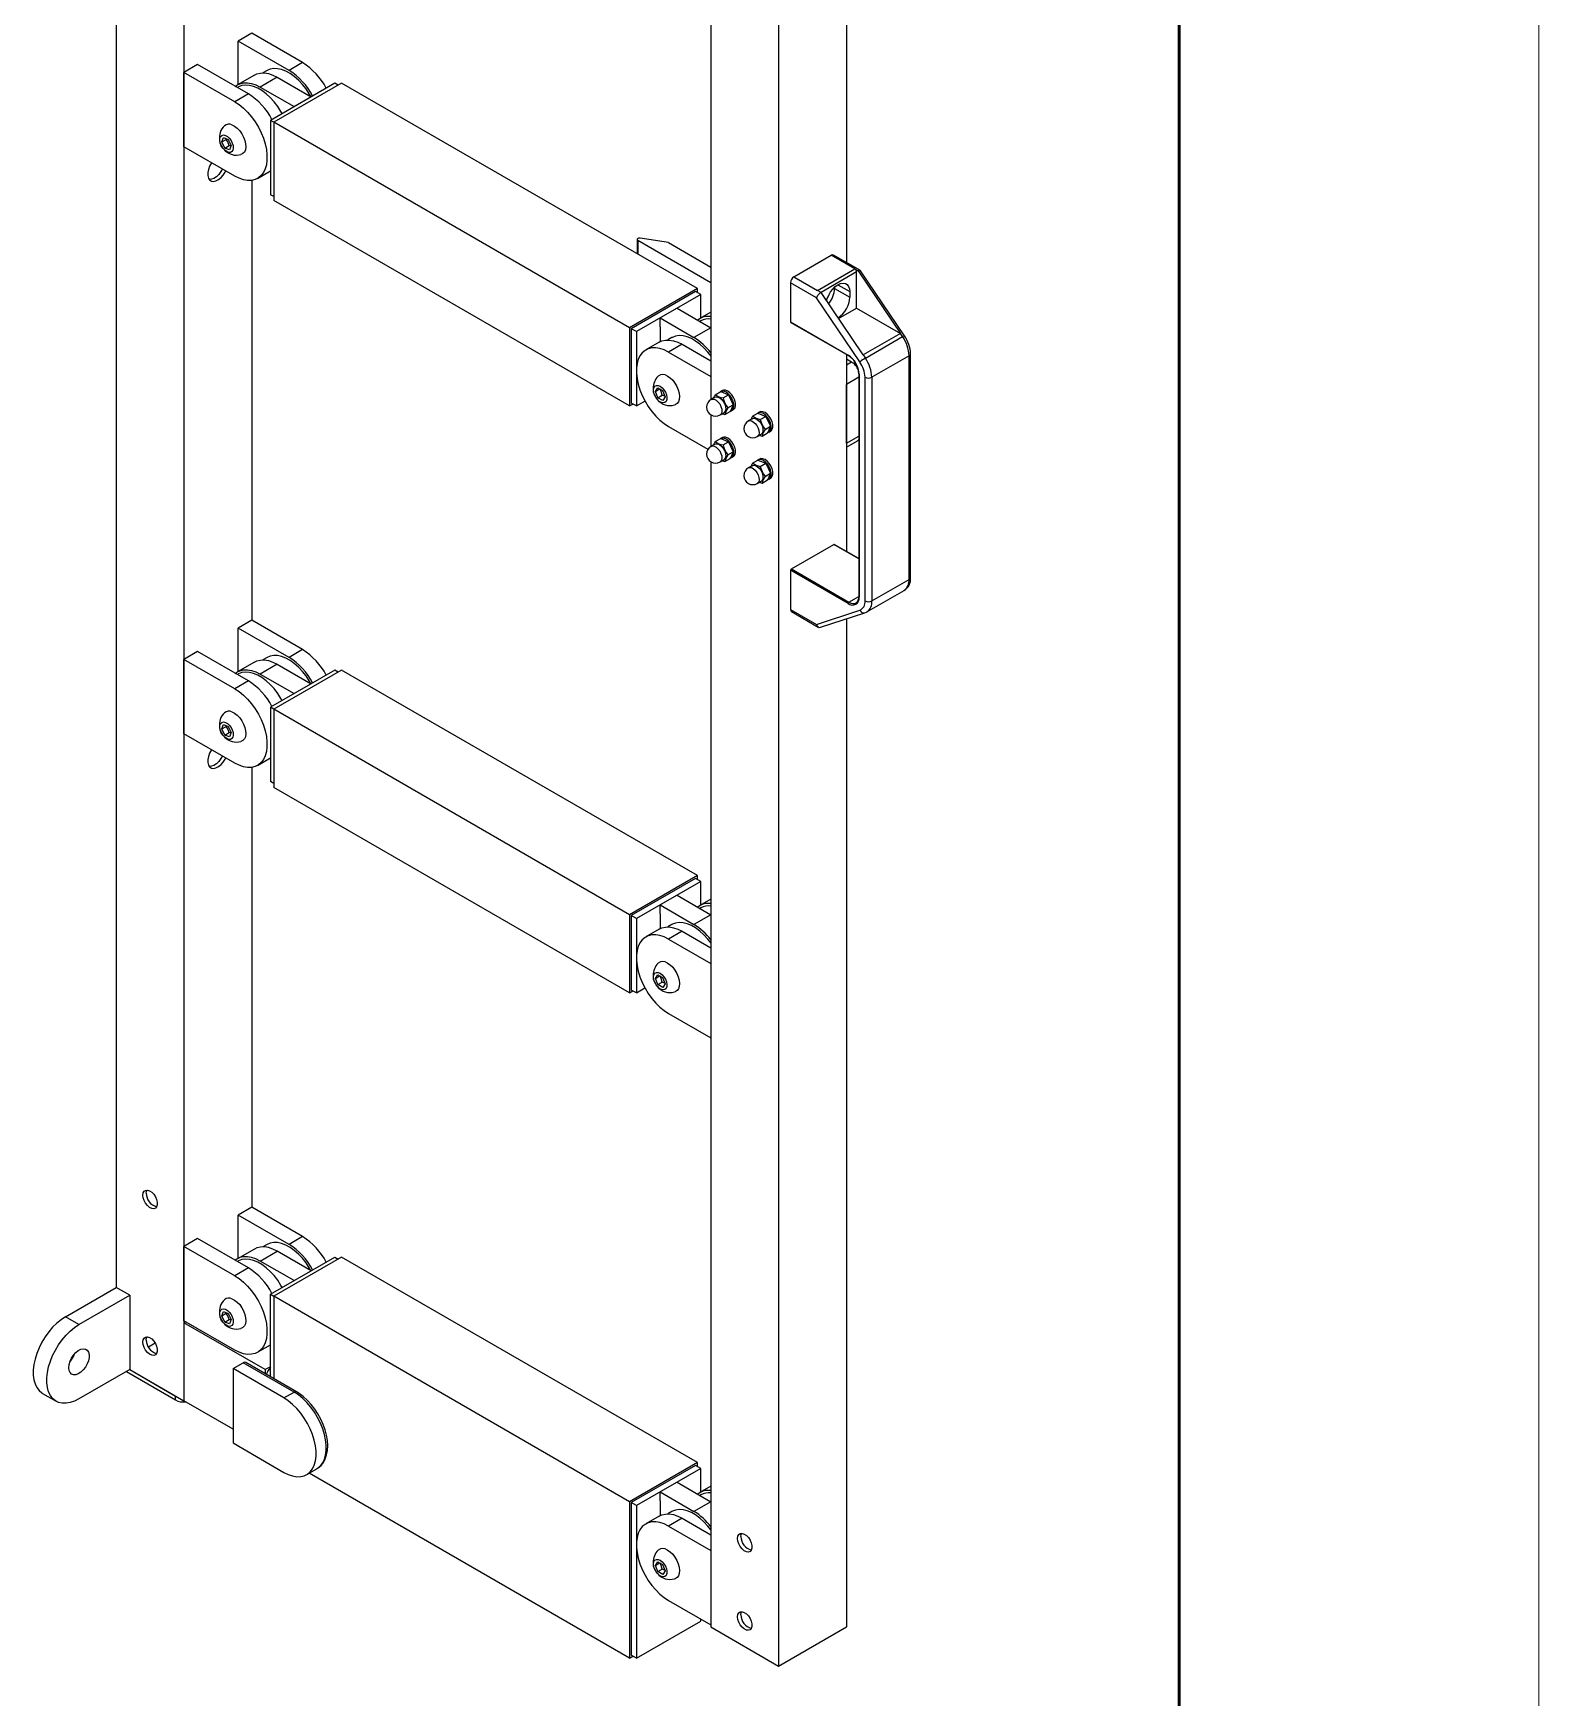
# Model space of a CAD drawing. Header units: millimetres. Extents: x -7982 to 6300, y -38 to 5016.
# Drawn here: x 5672 to 6300, y 2232 to 2927 of the extents above; entities that cross this region are included whole.
import ezdxf

# ---------------------------------------------------------------- set-up
doc = ezdxf.new("R2010")
doc.units = ezdxf.units.MM
doc.header["$LTSCALE"] = 15

msp = doc.modelspace()

# ---------------------------------------------------------------- linework, layer by layer
at = {"color": 7, "linetype": 'Continuous', "lineweight": 18}
msp.add_line((6300, 4455), (6300, 0), dxfattribs=at)
at = {"color": 7, "linetype": 'Continuous', "lineweight": 50}
msp.add_line((6150, 150), (6150, 4305), dxfattribs=at)
at = {"color": 7, "linetype": 'Continuous', "lineweight": 25}
for p, q in [((6011.06, 3411.26), (6011.06, 2830.96)), ((5982.78, 3394.93), (5982.78, 2245.23)), ((5954.49, 3378.6), (5954.49, 2773.78)), ((5734.58, 3307.16), (5734.58, 2355.85)), ((5706.3, 3075.08), (5706.3, 2403.2)), ((5762.87, 2926.61), (5757.21, 2923.34)), ((5784.08, 2914.36), (5762.87, 2926.61)), ((5757.21, 2905.27), (5757.21, 2923.34)), ((5778.42, 2911.1), (5757.21, 2923.34)), ((5740.24, 2913.54), (5734.58, 2910.28)), ((5761.45, 2901.3), (5740.24, 2913.54)), ((5769.25, 2911.07), (5767.52, 2910.07)), ((5784.08, 2914.36), (5778.42, 2911.1)), ((5734.58, 2879.25), (5734.58, 2910.28)), ((5755.8, 2898.03), (5734.58, 2910.28)), ((5757.23, 2904.13), (5756.89, 2903.93)), ((5763.98, 2909.18), (5756.9, 2905.1)), ((5773.48, 2908.24), (5766.4, 2904.16)), ((5766.4, 2904.16), (5780.55, 2895.99)), ((5797.52, 2905.79), (5770.65, 2890.28)), ((5800.35, 2905.79), (5772.06, 2889.46)), ((5773.48, 2908.24), (5787.62, 2900.07)), ((5798.93, 2904.97), (5797.52, 2905.79)), ((5948.84, 2820.07), (5800.35, 2905.79)), ((5761.45, 2901.3), (5755.8, 2898.03)), ((5787.62, 2900.07), (5780.55, 2895.99)), ((5772.06, 2889.46), (5770.65, 2890.28)), ((5770.65, 2890.28), (5770.65, 2859.25)), ((5750.32, 2881.28), (5751.02, 2883.08)), ((5751.02, 2883.08), (5753.04, 2882.32)), ((5920.55, 2803.74), (5772.06, 2889.46)), ((5772.06, 2889.46), (5772.06, 2856.8)), ((5755.8, 2867), (5734.58, 2879.25)), ((5750.32, 2881.28), (5752.16, 2882.34)), ((5751.63, 2878.71), (5750.32, 2881.28)), ((5750.56, 2879.05), (5750.76, 2878.76)), ((5751.63, 2878.71), (5753.47, 2879.77)), ((5753.64, 2877.95), (5751.63, 2878.71)), ((5752.16, 2882.34), (5752.29, 2882.6)), ((5753.04, 2882.32), (5754.34, 2879.76)), ((5754.27, 2879.58), (5753.47, 2879.77)), ((5754.34, 2879.76), (5753.64, 2877.95)), ((5765.3, 2866.06), (5770.65, 2869.15)), ((5762.87, 2865.24), (5762.87, 2681.64)), ((5772.06, 2858.43), (5770.65, 2859.25)), ((5920.55, 2771.08), (5772.06, 2856.8)), ((5936.82, 2839.25), (5924.97, 2841.08)), ((5923.71, 2840.53), (5923.71, 2834.57)), ((5954.49, 2822.52), (5924, 2840.12)), ((5936.82, 2839.25), (5954.49, 2829.05)), ((6016.87, 2827.6), (6005.7, 2834.05)), ((5989.14, 2824.97), (6004.7, 2833.95)), ((5999.04, 2819.26), (6014.6, 2828.24)), ((6014.6, 2828.24), (6004.7, 2833.95)), ((6014.6, 2828.24), (6016.01, 2827.42)), ((6016.01, 2827.42), (6033.61, 2801.34)), ((6035.3, 2800.34), (6016.96, 2827.52)), ((5998.55, 2816.27), (5987.73, 2822.52)), ((5987.73, 2822.52), (5987.73, 2806.19)), ((5989.14, 2824.97), (5999.04, 2819.26)), ((6006.11, 2820.61), (6006.11, 2820.11)), ((6006.11, 2820.11), (6012.48, 2816.44)), ((6015.31, 2811.91), (6015.31, 2827.01)), ((5948.84, 2820.07), (5920.55, 2803.74)), ((5948.13, 2818.84), (5921.26, 2803.33)), ((5950.25, 2817.62), (5923.38, 2802.1)), ((5950.25, 2817.62), (5948.13, 2818.84)), ((5948.84, 2818.43), (5948.84, 2820.07)), ((5950.25, 2807.71), (5950.25, 2817.62)), ((6016.67, 2789.43), (5998.55, 2816.27)), ((6000.46, 2818.44), (5999.04, 2819.26)), ((6018.06, 2792.36), (6000.46, 2818.44)), ((6012.48, 2818.81), (6012.48, 2816.44)), ((5940.35, 2811.9), (5933.28, 2807.82)), ((5933.28, 2807.82), (5947.42, 2799.66)), ((5933.28, 2804.15), (5933.28, 2807.82)), ((5940.35, 2811.9), (5954.49, 2803.74)), ((5950.27, 2806.57), (5949.93, 2806.37)), ((5954.49, 2810.16), (5949.94, 2807.54)), ((6007.79, 2807.57), (6015.31, 2811.91)), ((6015.31, 2811.91), (6033.61, 2801.34)), ((5920.55, 2803.74), (5920.55, 2771.08)), ((5923.38, 2802.1), (5921.26, 2803.33)), ((5921.26, 2803.33), (5921.26, 2772.3)), ((5923.38, 2802.1), (5923.38, 2771.08)), ((5933.28, 2804.15), (5933.28, 2797.9)), ((5938.25, 2799.63), (5936.52, 2798.63)), ((5954.49, 2803.74), (5947.42, 2799.66)), ((5987.73, 2806.19), (6011.77, 2792.31)), ((5987.83, 2805.96), (6011.87, 2792.08)), ((6033.61, 2801.34), (6018.06, 2792.36)), ((6018.96, 2791.02), (6034.52, 2800)), ((6034.52, 2800), (6033.61, 2801.34)), ((5932.97, 2797.74), (5927.32, 2794.47)), ((5942.47, 2796.8), (5936.82, 2793.53)), ((5936.82, 2793.53), (5954.49, 2783.33)), ((5942.47, 2796.8), (5954.49, 2789.86)), ((6011.06, 2792.55), (6011.06, 2710.42)), ((6018.06, 2792.36), (6018.96, 2791.02)), ((6037.81, 2699.53), (6037.81, 2792.83)), ((6011.06, 2790.68), (6013.18, 2789.45)), ((6037.23, 2792.01), (6021.67, 2783.03)), ((6037.23, 2698.71), (6037.23, 2792.01)), ((5931.31, 2777.17), (5932.31, 2778.65)), ((5932.31, 2778.65), (5934.35, 2777.5)), ((5954.49, 2783.33), (5954.49, 2773.78)), ((6011.06, 2755.57), (6011.06, 2780.06)), ((6016.22, 2784.56), (6016.22, 2691.47)), ((6016.37, 2784.35), (6016.37, 2691.27)), ((6018.84, 2689.73), (6018.84, 2783.03)), ((6021.67, 2783.03), (6021.67, 2689.73)), ((5920.55, 2771.08), (5921.97, 2771.89)), ((5923.38, 2771.08), (5921.26, 2772.3)), ((5923.38, 2771.08), (5926.97, 2773.15)), ((5931.24, 2775.12), (5931.37, 2774.88)), ((5931.31, 2777.17), (5933.1, 2778.2)), ((5932.35, 2774.54), (5931.31, 2777.17)), ((5932.35, 2774.54), (5934.19, 2775.6)), ((5934.39, 2773.39), (5932.35, 2774.54)), ((5934.35, 2777.5), (5935.39, 2774.87)), ((5935.39, 2774.87), (5934.39, 2773.39)), ((5956.16, 2774.74), (5954.56, 2773.82)), ((5956.33, 2775.79), (5958.59, 2777.1)), ((5959.27, 2777.51), (5958.56, 2777.11)), ((5958.59, 2777.1), (5961.83, 2775.72)), ((5959.56, 2774.41), (5961.83, 2775.72)), ((5961.55, 2770.27), (5963.81, 2771.58)), ((5961.83, 2775.72), (5963.81, 2771.58)), ((5954.49, 2767.36), (5954.49, 2754.18)), ((5958.31, 2767.32), (5959.9, 2768.24)), ((5960.3, 2767.51), (5962.56, 2768.82)), ((5963.16, 2769.14), (5963.87, 2769.55)), ((5971.71, 2765.76), (5970.12, 2764.84)), ((5971.88, 2766.81), (5974.14, 2768.12)), ((5974.82, 2768.53), (5974.11, 2768.12)), ((5974.14, 2768.12), (5977.38, 2766.74)), ((5975.12, 2765.43), (5977.38, 2766.74)), ((5977.38, 2766.74), (5979.37, 2762.6)), ((5936.82, 2762.5), (5953.28, 2753)), ((5959.27, 2757.92), (5958.56, 2757.51)), ((5973.87, 2758.34), (5975.46, 2759.26)), ((5975.86, 2758.53), (5978.12, 2759.84)), ((5977.11, 2761.29), (5979.37, 2762.6)), ((5978.71, 2760.16), (5979.42, 2760.57)), ((5956.16, 2755.14), (5954.56, 2754.22)), ((5956.33, 2756.2), (5958.59, 2757.5)), ((5958.59, 2757.5), (5961.83, 2756.12)), ((5959.56, 2754.82), (5961.83, 2756.12)), ((5961.55, 2750.68), (5963.81, 2751.98)), ((5961.83, 2756.12), (5963.81, 2751.98)), ((6011.06, 2753.87), (6015.68, 2756.54)), ((5954.49, 2747.77), (5954.49, 2261.56)), ((5958.31, 2747.73), (5959.9, 2748.64)), ((5960.3, 2747.91), (5962.56, 2749.22)), ((5963.16, 2749.54), (5963.87, 2749.95)), ((5971.71, 2746.16), (5970.12, 2745.24)), ((5971.88, 2747.21), (5974.14, 2748.52)), ((5974.82, 2748.94), (5974.11, 2748.53)), ((5974.14, 2748.52), (5977.38, 2747.14)), ((5975.12, 2745.84), (5977.38, 2747.14)), ((5977.38, 2747.14), (5979.37, 2743)), ((5973.87, 2738.74), (5975.46, 2739.66)), ((5975.86, 2738.93), (5978.12, 2740.24)), ((5977.11, 2741.7), (5979.37, 2743)), ((5978.71, 2740.56), (5979.42, 2740.97)), ((5988.08, 2703.1), (6005.76, 2713.31)), ((6016.22, 2707.44), (6006.01, 2713.33)), ((5987.73, 2702.49), (5987.73, 2686.16)), ((6011.77, 2688.61), (5987.73, 2702.49)), ((5988.08, 2703.1), (6012.12, 2689.23)), ((6021.67, 2689.73), (6037.23, 2698.71)), ((6019.6, 2685.15), (6035.15, 2694.13)), ((5762.87, 2681.64), (5757.21, 2678.38)), ((5784.08, 2669.4), (5762.87, 2681.64)), ((5987.73, 2686.16), (5998.55, 2679.91)), ((5988.14, 2685.25), (5999.31, 2678.8)), ((5998.55, 2679.91), (6016.67, 2685.84)), ((6000.21, 2678.7), (6018.71, 2684.76)), ((6011.06, 2682.25), (6011.06, 2261.56)), ((5757.21, 2660.31), (5757.21, 2678.38)), ((5778.42, 2666.13), (5757.21, 2678.38)), ((5740.24, 2668.58), (5734.58, 2665.32)), ((5761.45, 2656.34), (5740.24, 2668.58)), ((5784.08, 2669.4), (5778.42, 2666.13)), ((5734.58, 2634.29), (5734.58, 2665.32)), ((5755.8, 2653.07), (5734.58, 2665.32)), ((5763.98, 2664.22), (5756.9, 2660.13)), ((5773.48, 2663.28), (5766.4, 2659.19)), ((5769.25, 2666.11), (5767.52, 2665.11)), ((5797.52, 2660.83), (5770.65, 2645.31)), ((5800.35, 2660.83), (5772.06, 2644.5)), ((5773.48, 2663.28), (5787.62, 2655.11)), ((5798.93, 2660.01), (5797.52, 2660.83)), ((5948.84, 2575.1), (5800.35, 2660.83)), ((5761.45, 2656.34), (5755.8, 2653.07)), ((5757.23, 2659.17), (5756.89, 2658.97)), ((5766.4, 2659.19), (5780.55, 2651.03)), ((5787.62, 2655.11), (5780.55, 2651.03)), ((5772.06, 2644.5), (5770.65, 2645.31)), ((5770.65, 2645.31), (5770.65, 2614.29)), ((5920.55, 2558.78), (5772.06, 2644.5)), ((5772.06, 2644.5), (5772.06, 2611.84)), ((5755.8, 2622.04), (5734.58, 2634.29)), ((5750.32, 2636.31), (5751.02, 2638.12)), ((5750.32, 2636.31), (5752.16, 2637.38)), ((5751.63, 2633.75), (5750.32, 2636.31)), ((5750.56, 2634.09), (5750.76, 2633.8)), ((5751.02, 2638.12), (5753.04, 2637.36)), ((5751.63, 2633.75), (5753.47, 2634.81)), ((5753.64, 2632.99), (5751.63, 2633.75)), ((5752.16, 2637.38), (5752.29, 2637.64)), ((5753.04, 2637.36), (5754.34, 2634.8)), ((5754.27, 2634.62), (5753.47, 2634.81)), ((5754.34, 2634.8), (5753.64, 2632.99)), ((5762.87, 2620.28), (5762.87, 2436.68)), ((5765.3, 2621.1), (5770.65, 2624.19)), ((5772.06, 2613.47), (5770.65, 2614.29)), ((5920.55, 2526.11), (5772.06, 2611.84)), ((5948.84, 2575.1), (5920.55, 2558.78)), ((5948.13, 2573.88), (5921.26, 2558.37)), ((5950.25, 2572.65), (5923.38, 2557.14)), ((5950.25, 2572.65), (5948.13, 2573.88)), ((5948.84, 2573.47), (5948.84, 2575.1)), ((5950.25, 2562.75), (5950.25, 2572.65)), ((5940.35, 2566.94), (5933.28, 2562.86)), ((5940.35, 2566.94), (5954.49, 2558.78)), ((5954.49, 2565.2), (5949.94, 2562.57)), ((5920.55, 2558.78), (5920.55, 2526.11)), ((5923.38, 2557.14), (5921.26, 2558.37)), ((5921.26, 2558.37), (5921.26, 2527.34)), ((5923.38, 2557.14), (5923.38, 2526.11)), ((5933.28, 2562.86), (5947.42, 2554.69)), ((5933.28, 2559.18), (5933.28, 2562.86)), ((5933.28, 2559.18), (5933.28, 2552.94)), ((5954.49, 2558.78), (5947.42, 2554.69)), ((5950.27, 2561.61), (5949.93, 2561.41)), ((5932.97, 2552.78), (5927.32, 2549.51)), ((5938.25, 2554.67), (5936.52, 2553.67)), ((5942.47, 2551.84), (5936.82, 2548.57)), ((5942.47, 2551.84), (5954.49, 2544.9)), ((5936.82, 2548.57), (5954.49, 2538.37)), ((5954.49, 2538.37), (5954.49, 2507.34)), ((5931.24, 2530.16), (5931.37, 2529.92)), ((5931.31, 2532.2), (5932.31, 2533.68)), ((5931.31, 2532.2), (5933.1, 2533.24)), ((5932.35, 2529.58), (5931.31, 2532.2)), ((5932.31, 2533.68), (5934.35, 2532.54)), ((5932.35, 2529.58), (5934.19, 2530.64)), ((5934.39, 2528.43), (5932.35, 2529.58)), ((5934.35, 2532.54), (5935.39, 2529.91)), ((5935.39, 2529.91), (5934.39, 2528.43)), ((5920.55, 2526.11), (5921.97, 2526.93)), ((5923.38, 2526.11), (5921.26, 2527.34)), ((5923.38, 2526.11), (5926.97, 2528.19)), ((5936.82, 2517.54), (5954.49, 2507.34)), ((5762.87, 2436.68), (5757.21, 2433.42)), ((5757.21, 2415.35), (5757.21, 2433.42)), ((5778.42, 2421.17), (5757.21, 2433.42)), ((5784.08, 2424.44), (5762.87, 2436.68)), ((5784.08, 2424.44), (5778.42, 2421.17)), ((5740.24, 2423.62), (5734.58, 2420.35)), ((5734.58, 2389.33), (5734.58, 2420.35)), ((5755.8, 2408.11), (5734.58, 2420.35)), ((5761.45, 2411.37), (5740.24, 2423.62)), ((5763.98, 2419.25), (5756.9, 2415.17)), ((5766.4, 2414.23), (5773.48, 2418.31)), ((5769.25, 2421.14), (5767.52, 2420.14)), ((5787.62, 2410.15), (5773.48, 2418.31)), ((5761.45, 2411.37), (5755.8, 2408.11)), ((5757.23, 2414.2), (5756.89, 2414.01)), ((5780.55, 2406.07), (5766.4, 2414.23)), ((5770.65, 2400.35), (5797.52, 2415.86)), ((5800.35, 2415.86), (5772.06, 2399.54)), ((5797.52, 2415.86), (5798.93, 2415.05)), ((5948.84, 2330.14), (5800.35, 2415.86)), ((5780.55, 2406.07), (5787.62, 2410.15)), ((5685.09, 2390.96), (5706.3, 2403.2)), ((5690.74, 2387.69), (5711.96, 2399.94)), ((5711.96, 2399.94), (5706.3, 2403.2)), ((5711.96, 2399.94), (5711.96, 2368.91)), ((5770.65, 2400.35), (5772.06, 2399.54)), ((5770.65, 2365.92), (5770.65, 2400.35)), ((5920.55, 2313.81), (5772.06, 2399.54)), ((5772.06, 2399.54), (5772.06, 2365.1)), ((5690.74, 2387.69), (5685.09, 2390.96)), ((5750.32, 2391.35), (5751.02, 2393.16)), ((5750.32, 2391.35), (5752.16, 2392.41)), ((5751.63, 2388.79), (5750.32, 2391.35)), ((5751.02, 2393.16), (5753.04, 2392.4)), ((5751.63, 2388.79), (5753.47, 2389.85)), ((5752.16, 2392.41), (5752.29, 2392.68)), ((5753.04, 2392.4), (5754.34, 2389.84)), ((5754.27, 2389.66), (5753.47, 2389.85)), ((5754.34, 2389.84), (5753.64, 2388.03)), ((5755.8, 2377.08), (5734.58, 2389.33)), ((5735.29, 2388.92), (5734.58, 2388.51)), ((5768.53, 2368.92), (5734.58, 2388.51)), ((5734.58, 2388.51), (5734.58, 2355.85)), ((5750.56, 2389.12), (5750.76, 2388.84)), ((5753.64, 2388.03), (5751.63, 2388.79)), ((5722.57, 2379.93), (5719.73, 2378.3)), ((5765.3, 2376.14), (5770.65, 2379.23)), ((5711.96, 2368.91), (5690.74, 2356.66)), ((5711.96, 2368.91), (5731.05, 2357.89)), ((5711.96, 2368.91), (5734.58, 2355.85)), ((5755.09, 2369.32), (5759.33, 2371.77)), ((5755.09, 2369.32), (5755.09, 2338.3)), ((5776.3, 2357.08), (5755.09, 2369.32)), ((5780.55, 2359.53), (5759.33, 2371.77)), ((5781.55, 2359.63), (5760.33, 2371.87)), ((5770.65, 2370.14), (5768.53, 2368.92)), ((5768.53, 2368.92), (5768.53, 2367.14)), ((5710.54, 2368.09), (5731.05, 2356.26)), ((5675.59, 2358.99), (5681.24, 2355.72)), ((5731.05, 2356.26), (5731.05, 2357.89)), ((5755.09, 2344.01), (5734.58, 2355.85)), ((5776.3, 2357.08), (5780.55, 2359.53)), ((5755.09, 2338.3), (5776.3, 2326.05)), ((5785.8, 2325.11), (5790.05, 2327.56)), ((5948.84, 2330.14), (5920.55, 2313.81)), ((5948.13, 2328.92), (5921.26, 2313.4)), ((5950.25, 2327.69), (5923.38, 2312.18)), ((5950.25, 2327.69), (5948.13, 2328.92)), ((5948.84, 2328.51), (5948.84, 2330.14)), ((5950.25, 2317.79), (5950.25, 2327.69)), ((5920.55, 2248.49), (5786.82, 2325.69)), ((5940.35, 2321.98), (5933.28, 2317.9)), ((5940.35, 2321.98), (5954.49, 2313.81)), ((5954.49, 2320.24), (5949.94, 2317.61)), ((5920.55, 2313.81), (5920.55, 2248.49)), ((5923.38, 2312.18), (5921.26, 2313.4)), ((5921.26, 2313.4), (5921.26, 2249.71)), ((5933.28, 2317.9), (5947.42, 2309.73)), ((5933.28, 2314.22), (5933.28, 2317.9)), ((5933.28, 2314.22), (5933.28, 2307.98)), ((5954.49, 2313.81), (5947.42, 2309.73)), ((5950.27, 2316.64), (5949.93, 2316.45)), ((5923.38, 2312.18), (5923.38, 2248.49)), ((5932.97, 2307.81), (5927.32, 2304.55)), ((5938.25, 2309.7), (5936.52, 2308.7)), ((5942.47, 2306.87), (5936.82, 2303.61)), ((5942.47, 2306.87), (5954.49, 2299.93)), ((5936.82, 2303.61), (5954.49, 2293.4)), ((5954.49, 2293.4), (5954.49, 2262.37)), ((5931.31, 2287.24), (5932.31, 2288.72)), ((5931.31, 2287.24), (5933.1, 2288.28)), ((5932.35, 2284.61), (5931.31, 2287.24)), ((5932.31, 2288.72), (5934.35, 2287.57)), ((5932.35, 2284.61), (5934.19, 2285.68)), ((5934.35, 2287.57), (5935.39, 2284.94)), ((5931.24, 2285.2), (5931.37, 2284.96)), ((5934.39, 2283.47), (5932.35, 2284.61)), ((5935.39, 2284.94), (5934.39, 2283.47)), ((5936.82, 2272.58), (5954.49, 2262.37)), ((5950.25, 2264), (5950.25, 2264.82)), ((5923.38, 2248.49), (5950.25, 2264)), ((5954.49, 2261.56), (5982.78, 2245.23)), ((5982.78, 2245.23), (6011.06, 2261.56)), ((5920.55, 2248.49), (5921.97, 2249.31)), ((5923.38, 2248.49), (5921.26, 2249.71))]:
    msp.add_line(p, q, dxfattribs=at)
at = {"color": 8, "linetype": 'Continuous', "lineweight": 25}
for p, q in [((5924, 2840.12), (5924, 2834.4)), ((6015.31, 2827.01), (6000.46, 2818.44)), ((6007.53, 2821.67), (6012.48, 2818.81)), ((6011.06, 2788.23), (6013.18, 2789.45)), ((6016.22, 2783.04), (6011.06, 2780.06)), ((6011.06, 2755.57), (6016.22, 2758.54)), ((6016.22, 2707.27), (6005.76, 2713.31)), ((6012.12, 2689.23), (6016.22, 2691.59))]:
    msp.add_line(p, q, dxfattribs=at)
at = {"color": 7, "linetype": 'Continuous', "lineweight": 25, "flags": 128}
for points in [[(5787.62, 2900.02), (5786.89, 2901.28), (5785.51, 2903.36), (5783.98, 2905.29), (5782.34, 2907.03), (5780.62, 2908.55), (5778.86, 2909.81), (5777.09, 2910.79), (5775.33, 2911.47), (5773.64, 2911.84), (5772.03, 2911.89), (5770.55, 2911.63), (5769.25, 2911.07)], [(5755.99, 2904.45), (5756.59, 2904.9), (5757.93, 2905.57), (5759.42, 2905.93), (5761.05, 2905.96), (5762.78, 2905.67), (5764.57, 2905.07), (5766.4, 2904.16)], [(5775.57, 2893.12), (5775.07, 2894.01), (5773.71, 2896.11), (5772.2, 2898.07), (5770.58, 2899.84), (5768.87, 2901.39), (5767.12, 2902.69), (5765.34, 2903.71), (5763.58, 2904.44), (5761.87, 2904.86), (5760.25, 2904.97), (5758.75, 2904.75), (5757.39, 2904.22), (5757.23, 2904.13)], [(5763.98, 2909.18), (5765, 2909.65), (5766.49, 2910.01), (5768.12, 2910.04), (5769.85, 2909.76), (5771.65, 2909.15), (5773.48, 2908.24)], [(5755.8, 2898.03), (5757.63, 2896.83), (5759.42, 2895.36), (5761.15, 2893.66), (5762.78, 2891.74), (5764.28, 2889.66), (5765.62, 2887.44), (5766.77, 2885.13), (5767.73, 2882.77), (5768.46, 2880.41), (5768.95, 2878.08), (5769.2, 2875.84), (5769.2, 2873.72), (5768.95, 2871.77), (5768.46, 2870.02), (5767.73, 2868.49), (5766.77, 2867.24), (5765.62, 2866.26), (5764.28, 2865.59), (5762.78, 2865.23), (5761.15, 2865.2), (5759.42, 2865.49), (5757.63, 2866.09), (5755.8, 2867)], [(5751.85, 2884.02), (5752.69, 2883.55), (5753.5, 2882.82), (5754.21, 2881.88), (5754.75, 2880.82), (5755.08, 2879.73), (5755.16, 2878.72), (5754.99, 2877.86), (5754.58, 2877.24), (5753.98, 2876.91), (5753.23, 2876.9), (5752.4, 2877.22), (5751.56, 2877.82), (5750.79, 2878.67), (5750.16, 2879.68), (5749.72, 2880.76), (5749.52, 2881.83), (5749.56, 2882.77), (5749.85, 2883.52), (5750.36, 2884), (5751.05, 2884.17), (5751.85, 2884.02)], [(5754.6, 2888.43), (5755.7, 2887.87), (5756.8, 2887.03), (5757.82, 2885.95), (5758.73, 2884.69), (5759.47, 2883.31), (5760.01, 2881.88), (5760.32, 2880.48), (5760.39, 2879.16), (5760.2, 2878), (5759.78, 2877.06), (5759.15, 2876.38), (5758.37, 2876.01)], [(5753.47, 2879.77), (5752.9, 2881.29), (5752.16, 2882.34)], [(5746.1, 2872.6), (5746.02, 2872.48), (5745.29, 2871.17), (5744.78, 2869.79), (5744.52, 2868.45), (5744.52, 2867.22), (5744.78, 2866.19), (5745.29, 2865.41), (5746.02, 2864.93), (5746.92, 2864.79), (5747.93, 2865), (5748.99, 2865.53), (5750.04, 2866.36), (5751, 2867.44), (5751.82, 2868.7), (5752.06, 2869.16)], [(5750.65, 2869.98), (5750.02, 2868.87), (5749.12, 2867.69), (5748.11, 2866.73), (5747.05, 2866.04), (5746, 2865.67), (5745.1, 2865.63)], [(5924.97, 2841.08), (5924.64, 2841.1), (5924.33, 2841.06), (5924.05, 2840.96), (5923.84, 2840.82), (5923.73, 2840.64), (5923.72, 2840.45), (5923.81, 2840.27), (5924, 2840.12)], [(6002.81, 2814.96), (6003.07, 2815.86), (6003.66, 2817.28), (6004.44, 2818.64), (6005.38, 2819.86), (6006.43, 2820.89), (6007.53, 2821.67), (6008.63, 2822.16), (6009.68, 2822.34), (6010.61, 2822.2), (6011.4, 2821.75), (6011.99, 2821), (6012.35, 2820.01), (6012.48, 2818.81)], [(6003.09, 2815.92), (6003.48, 2816.65), (6003.85, 2817.64)], [(5954.59, 2791.8), (5953.22, 2793.57), (5951.6, 2795.34), (5949.89, 2796.89), (5948.13, 2798.19), (5946.36, 2799.21), (5944.6, 2799.94), (5942.89, 2800.36), (5941.27, 2800.47), (5939.77, 2800.25), (5938.41, 2799.72), (5938.25, 2799.63)], [(5936.82, 2793.53), (5934.99, 2794.44), (5933.19, 2795.05), (5931.46, 2795.34), (5929.84, 2795.3), (5928.34, 2794.95), (5927, 2794.28), (5925.84, 2793.3), (5924.89, 2792.04), (5924.16, 2790.52), (5923.66, 2788.77), (5923.41, 2786.81), (5923.41, 2784.7), (5923.66, 2782.46), (5924.16, 2780.13), (5924.89, 2777.77), (5925.84, 2775.41), (5927, 2773.1), (5928.34, 2770.88), (5929.84, 2768.79), (5931.46, 2766.88), (5933.19, 2765.17), (5934.99, 2763.7), (5936.82, 2762.5)], [(5932.97, 2797.74), (5933.99, 2798.21), (5935.49, 2798.57), (5937.12, 2798.6), (5938.85, 2798.32), (5940.64, 2797.71), (5942.47, 2796.8)], [(5933.32, 2779.3), (5934.15, 2778.69), (5934.92, 2777.84), (5935.54, 2776.82), (5935.97, 2775.74), (5936.17, 2774.68), (5936.12, 2773.73), (5935.82, 2773), (5935.3, 2772.53), (5934.61, 2772.37), (5933.81, 2772.53), (5932.97, 2773.01), (5932.16, 2773.75), (5931.45, 2774.69), (5930.92, 2775.75), (5930.6, 2776.84), (5930.53, 2777.85), (5930.71, 2778.7), (5931.12, 2779.31), (5931.73, 2779.63), (5932.48, 2779.63), (5933.32, 2779.3)], [(5936.4, 2783.57), (5937.5, 2782.8), (5938.55, 2781.79), (5939.5, 2780.57), (5940.29, 2779.22), (5940.9, 2777.8), (5941.27, 2776.38), (5941.41, 2775.03), (5941.3, 2773.82), (5940.95, 2772.81), (5940.37, 2772.05), (5939.6, 2771.58), (5939.39, 2771.52)], [(5934.19, 2775.6), (5933.77, 2777.15), (5933.15, 2778.23)], [(5935.28, 2775.16), (5935.25, 2775.18), (5934.19, 2775.6)], [(5956.33, 2775.79), (5955.97, 2775.2), (5955.63, 2774.43)], [(5956.16, 2774.74), (5956.65, 2774.9), (5957.41, 2774.82), (5958.24, 2774.42), (5959.05, 2773.73), (5959.75, 2772.82), (5960.29, 2771.78), (5960.61, 2770.71), (5960.67, 2769.72), (5960.48, 2768.9), (5960.05, 2768.34), (5959.9, 2768.24)], [(5962.37, 2768.92), (5962.74, 2768.97), (5963.4, 2769.31), (5963.86, 2769.95), (5964.09, 2770.83), (5964.07, 2771.9), (5963.79, 2773.06), (5963.28, 2774.23), (5962.59, 2775.3), (5961.76, 2776.21), (5960.86, 2776.88), (5959.96, 2777.25), (5959.13, 2777.3), (5958.43, 2777.02), (5958.35, 2776.96)], [(5963.87, 2769.55), (5964.11, 2769.72), (5964.57, 2770.36), (5964.8, 2771.24), (5964.77, 2772.31), (5964.5, 2773.47), (5963.99, 2774.63), (5963.3, 2775.71), (5962.46, 2776.62), (5961.56, 2777.29), (5960.66, 2777.66), (5959.83, 2777.71), (5959.27, 2777.51)], [(5963.81, 2771.58), (5962.77, 2769.2), (5962.56, 2768.82)], [(5959.19, 2767.83), (5959.31, 2767.78), (5960.3, 2767.51)], [(5971.88, 2766.81), (5971.53, 2766.22), (5971.19, 2765.45)], [(5971.71, 2765.76), (5972.2, 2765.92), (5972.97, 2765.84), (5973.8, 2765.44), (5974.6, 2764.75), (5975.31, 2763.84), (5975.85, 2762.8), (5976.16, 2761.73), (5976.23, 2760.74), (5976.04, 2759.92), (5975.6, 2759.35), (5975.46, 2759.26)], [(5977.92, 2759.94), (5978.3, 2759.99), (5978.96, 2760.33), (5979.42, 2760.97), (5979.65, 2761.85), (5979.62, 2762.92), (5979.35, 2764.08), (5978.84, 2765.24), (5978.14, 2766.32), (5977.31, 2767.23), (5976.41, 2767.9), (5975.51, 2768.27), (5974.68, 2768.32), (5973.99, 2768.04), (5973.91, 2767.98)], [(5979.42, 2760.57), (5979.66, 2760.74), (5980.13, 2761.38), (5980.35, 2762.26), (5980.33, 2763.33), (5980.05, 2764.49), (5979.55, 2765.65), (5978.85, 2766.73), (5978.02, 2767.64), (5977.12, 2768.31), (5976.22, 2768.68), (5975.39, 2768.73), (5974.82, 2768.53)], [(5962.4, 2749.33), (5962.74, 2749.37), (5963.4, 2749.71), (5963.86, 2750.35), (5964.09, 2751.24), (5964.07, 2752.3), (5963.79, 2753.46), (5963.28, 2754.63), (5962.59, 2755.71), (5961.76, 2756.62), (5960.86, 2757.28), (5959.96, 2757.65), (5959.13, 2757.7), (5958.43, 2757.43), (5958.35, 2757.36)], [(5963.87, 2749.95), (5964.11, 2750.12), (5964.57, 2750.76), (5964.8, 2751.65), (5964.77, 2752.71), (5964.5, 2753.87), (5963.99, 2755.04), (5963.3, 2756.12), (5962.46, 2757.02), (5961.56, 2757.69), (5960.66, 2758.06), (5959.83, 2758.11), (5959.27, 2757.92)], [(5974.75, 2758.85), (5974.87, 2758.8), (5975.86, 2758.53)], [(5979.37, 2762.6), (5978.33, 2760.22), (5978.12, 2759.84)], [(5956.33, 2756.2), (5955.97, 2755.6), (5955.63, 2754.84)], [(5956.16, 2755.14), (5956.65, 2755.3), (5957.41, 2755.23), (5958.24, 2754.82), (5959.05, 2754.13), (5959.75, 2753.22), (5960.29, 2752.18), (5960.61, 2751.12), (5960.67, 2750.12), (5960.48, 2749.3), (5960.05, 2748.74), (5959.9, 2748.64)], [(5963.81, 2751.98), (5962.77, 2749.6), (5962.56, 2749.22)], [(6016.22, 2757.03), (6016.12, 2756.91), (6015.68, 2756.54), (6015.68, 2756.54)], [(5959.19, 2748.23), (5959.31, 2748.18), (5960.3, 2747.91)], [(5971.88, 2747.21), (5971.53, 2746.62), (5971.19, 2745.86)], [(5971.71, 2746.16), (5972.2, 2746.32), (5972.97, 2746.25), (5973.8, 2745.84), (5974.6, 2745.15), (5975.31, 2744.24), (5975.85, 2743.2), (5976.16, 2742.14), (5976.23, 2741.14), (5976.04, 2740.32), (5975.6, 2739.76), (5975.46, 2739.66)], [(5977.92, 2740.35), (5978.3, 2740.39), (5978.96, 2740.73), (5979.42, 2741.37), (5979.65, 2742.26), (5979.62, 2743.32), (5979.35, 2744.48), (5978.84, 2745.65), (5978.14, 2746.73), (5977.31, 2747.63), (5976.41, 2748.3), (5975.51, 2748.67), (5974.68, 2748.72), (5973.99, 2748.45), (5973.91, 2748.38)], [(5979.42, 2740.97), (5979.66, 2741.14), (5980.13, 2741.78), (5980.35, 2742.66), (5980.33, 2743.73), (5980.05, 2744.89), (5979.55, 2746.06), (5978.85, 2747.13), (5978.02, 2748.04), (5977.12, 2748.71), (5976.22, 2749.08), (5975.39, 2749.13), (5974.82, 2748.94)], [(5974.75, 2739.25), (5974.87, 2739.2), (5975.86, 2738.93)], [(5979.37, 2743), (5978.33, 2740.62), (5978.12, 2740.24)], [(6018.71, 2684.76), (6019.48, 2685.09), (6019.6, 2685.17)], [(5755.99, 2659.49), (5756.59, 2659.94), (5757.93, 2660.61), (5759.42, 2660.96), (5761.05, 2661), (5762.78, 2660.71), (5764.57, 2660.11), (5766.4, 2659.19)], [(5763.98, 2664.22), (5765, 2664.69), (5766.49, 2665.05), (5768.12, 2665.08), (5769.85, 2664.79), (5771.65, 2664.19), (5773.48, 2663.28)], [(5787.59, 2655.1), (5786.89, 2656.32), (5785.51, 2658.4), (5783.98, 2660.33), (5782.34, 2662.07), (5780.62, 2663.58), (5778.86, 2664.84), (5777.09, 2665.82), (5775.33, 2666.51), (5773.64, 2666.88), (5772.03, 2666.93), (5770.55, 2666.66), (5769.25, 2666.11)], [(5775.57, 2648.16), (5775.07, 2649.05), (5773.71, 2651.15), (5772.2, 2653.11), (5770.58, 2654.88), (5768.87, 2656.43), (5767.12, 2657.73), (5765.34, 2658.75), (5763.58, 2659.48), (5761.87, 2659.9), (5760.25, 2660), (5758.75, 2659.79), (5757.39, 2659.25), (5757.23, 2659.17)], [(5755.8, 2653.07), (5757.63, 2651.87), (5759.42, 2650.4), (5761.15, 2648.7), (5762.78, 2646.78), (5764.28, 2644.7), (5765.62, 2642.48), (5766.77, 2640.17), (5767.73, 2637.81), (5768.46, 2635.44), (5768.95, 2633.12), (5769.2, 2630.88), (5769.2, 2628.76), (5768.95, 2626.81), (5768.46, 2625.05), (5767.73, 2623.53), (5766.77, 2622.27), (5765.62, 2621.3), (5764.28, 2620.63), (5762.78, 2620.27), (5761.15, 2620.24), (5759.42, 2620.52), (5757.63, 2621.13), (5755.8, 2622.04)], [(5754.6, 2643.47), (5755.7, 2642.91), (5756.8, 2642.07), (5757.82, 2640.99), (5758.73, 2639.73), (5759.47, 2638.35), (5760.01, 2636.92), (5760.32, 2635.51), (5760.39, 2634.2), (5760.2, 2633.04), (5759.78, 2632.1), (5759.15, 2631.42), (5758.37, 2631.05)], [(5751.85, 2639.05), (5752.69, 2638.59), (5753.5, 2637.85), (5754.21, 2636.92), (5754.75, 2635.86), (5755.08, 2634.77), (5755.16, 2633.75), (5754.99, 2632.9), (5754.58, 2632.28), (5753.98, 2631.95), (5753.23, 2631.94), (5752.4, 2632.25), (5751.56, 2632.86), (5750.79, 2633.71), (5750.16, 2634.72), (5749.72, 2635.8), (5749.52, 2636.86), (5749.56, 2637.81), (5749.85, 2638.56), (5750.36, 2639.04), (5751.05, 2639.21), (5751.85, 2639.05)], [(5753.47, 2634.81), (5752.9, 2636.33), (5752.16, 2637.38)], [(5746.1, 2627.64), (5746.02, 2627.52), (5745.29, 2626.2), (5744.78, 2624.83), (5744.52, 2623.49), (5744.52, 2622.26), (5744.78, 2621.22), (5745.29, 2620.44), (5746.02, 2619.97), (5746.92, 2619.83), (5747.93, 2620.03), (5748.99, 2620.57), (5750.04, 2621.4), (5751, 2622.48), (5751.82, 2623.74), (5752.06, 2624.2)], [(5750.65, 2625.02), (5750.02, 2623.91), (5749.12, 2622.73), (5748.11, 2621.77), (5747.05, 2621.08), (5746, 2620.7), (5745.1, 2620.66)], [(5936.82, 2548.57), (5934.99, 2549.48), (5933.19, 2550.09), (5931.46, 2550.38), (5929.84, 2550.34), (5928.34, 2549.99), (5927, 2549.31), (5925.84, 2548.34), (5924.89, 2547.08), (5924.16, 2545.56), (5923.66, 2543.81), (5923.41, 2541.85), (5923.41, 2539.74), (5923.66, 2537.49), (5924.16, 2535.17), (5924.89, 2532.8), (5925.84, 2530.45), (5927, 2528.13), (5928.34, 2525.92), (5929.84, 2523.83), (5931.46, 2521.92), (5933.19, 2520.21), (5934.99, 2518.74), (5936.82, 2517.54)], [(5932.97, 2552.78), (5933.99, 2553.25), (5935.49, 2553.61), (5937.12, 2553.64), (5938.85, 2553.35), (5940.64, 2552.75), (5942.47, 2551.84)], [(5954.59, 2546.84), (5953.22, 2548.6), (5951.6, 2550.38), (5949.89, 2551.93), (5948.13, 2553.23), (5946.36, 2554.25), (5944.6, 2554.98), (5942.89, 2555.4), (5941.27, 2555.5), (5939.77, 2555.29), (5938.41, 2554.75), (5938.25, 2554.67)], [(5936.4, 2538.6), (5937.5, 2537.84), (5938.55, 2536.82), (5939.5, 2535.61), (5940.29, 2534.26), (5940.9, 2532.84), (5941.27, 2531.42), (5941.41, 2530.07), (5941.3, 2528.86), (5940.95, 2527.85), (5940.37, 2527.09), (5939.6, 2526.62), (5939.39, 2526.55)], [(5933.32, 2534.34), (5934.15, 2533.73), (5934.92, 2532.87), (5935.54, 2531.86), (5935.97, 2530.77), (5936.17, 2529.71), (5936.12, 2528.77), (5935.82, 2528.03), (5935.3, 2527.56), (5934.61, 2527.4), (5933.81, 2527.57), (5932.97, 2528.04), (5932.16, 2528.79), (5931.45, 2529.73), (5930.92, 2530.79), (5930.6, 2531.88), (5930.53, 2532.89), (5930.71, 2533.74), (5931.12, 2534.35), (5931.73, 2534.67), (5932.48, 2534.67), (5933.32, 2534.34)], [(5934.19, 2530.64), (5933.77, 2532.19), (5933.15, 2533.27)], [(5935.28, 2530.2), (5935.25, 2530.22), (5934.19, 2530.64)], [(5717.44, 2441.68), (5717.57, 2442.63), (5717.96, 2443.34), (5718.57, 2443.74), (5719.34, 2443.81), (5720.22, 2443.54), (5721.11, 2442.95), (5721.94, 2442.09), (5722.65, 2441.04), (5723.15, 2439.89), (5723.41, 2438.75), (5723.41, 2437.72), (5723.15, 2436.88), (5722.65, 2436.32), (5721.94, 2436.08), (5721.11, 2436.18), (5720.22, 2436.62), (5719.34, 2437.35), (5718.57, 2438.32), (5717.96, 2439.43), (5717.57, 2440.58), (5717.44, 2441.68)], [(5718.85, 2442.5), (5718.98, 2443.45), (5719.15, 2443.83)], [(5773.48, 2418.31), (5771.65, 2419.22), (5769.85, 2419.83), (5768.12, 2420.12), (5766.49, 2420.08), (5765, 2419.73), (5763.98, 2419.25)], [(5787.57, 2410.17), (5786.89, 2411.36), (5785.51, 2413.44), (5783.98, 2415.37), (5782.34, 2417.11), (5780.62, 2418.62), (5778.86, 2419.88), (5777.09, 2420.86), (5775.33, 2421.54), (5773.64, 2421.92), (5772.03, 2421.97), (5770.55, 2421.7), (5769.25, 2421.14)], [(5766.4, 2414.23), (5764.57, 2415.14), (5762.78, 2415.75), (5761.05, 2416.04), (5759.42, 2416), (5757.93, 2415.65), (5756.59, 2414.97), (5755.99, 2414.53)], [(5775.57, 2403.2), (5775.07, 2404.08), (5773.71, 2406.19), (5772.2, 2408.14), (5770.58, 2409.91), (5768.87, 2411.46), (5767.12, 2412.76), (5765.34, 2413.79), (5763.58, 2414.52), (5761.87, 2414.94), (5760.25, 2415.04), (5758.75, 2414.82), (5757.39, 2414.29), (5757.23, 2414.2)], [(5755.8, 2408.11), (5757.63, 2406.91), (5759.42, 2405.44), (5761.15, 2403.73), (5762.78, 2401.82), (5764.28, 2399.73), (5765.62, 2397.52), (5766.77, 2395.2), (5767.73, 2392.85), (5768.46, 2390.48), (5768.95, 2388.16), (5769.2, 2385.91), (5769.2, 2383.8), (5768.95, 2381.84), (5768.46, 2380.09), (5767.73, 2378.57), (5766.77, 2377.31), (5765.62, 2376.34), (5764.28, 2375.66), (5762.78, 2375.31), (5761.15, 2375.27), (5759.42, 2375.56), (5757.63, 2376.17), (5755.8, 2377.08)], [(5754.6, 2398.51), (5755.7, 2397.95), (5756.8, 2397.11), (5757.82, 2396.03), (5758.73, 2394.77), (5759.47, 2393.39), (5760.01, 2391.96), (5760.32, 2390.55), (5760.39, 2389.24), (5760.2, 2388.08), (5759.78, 2387.14), (5759.15, 2386.46), (5758.37, 2386.09)], [(5685.09, 2390.96), (5683.26, 2389.76), (5681.46, 2388.29), (5679.73, 2386.58), (5678.11, 2384.67), (5676.61, 2382.58), (5675.27, 2380.37), (5674.11, 2378.05), (5673.16, 2375.7), (5672.43, 2373.33), (5671.93, 2371.01), (5671.68, 2368.76), (5671.68, 2366.65), (5671.93, 2364.69), (5672.43, 2362.94), (5673.16, 2361.42), (5674.11, 2360.16), (5675.27, 2359.19), (5675.59, 2358.99)], [(5751.85, 2394.09), (5752.69, 2393.63), (5753.5, 2392.89), (5754.21, 2391.95), (5754.75, 2390.89), (5755.08, 2389.81), (5755.16, 2388.79), (5754.99, 2387.94), (5754.58, 2387.32), (5753.98, 2386.99), (5753.23, 2386.98), (5752.4, 2387.29), (5751.56, 2387.9), (5750.79, 2388.74), (5750.16, 2389.75), (5749.72, 2390.84), (5749.52, 2391.9), (5749.56, 2392.85), (5749.85, 2393.6), (5750.36, 2394.08), (5751.05, 2394.25), (5751.85, 2394.09)], [(5753.47, 2389.85), (5752.9, 2391.36), (5752.16, 2392.41)], [(5690.74, 2356.66), (5688.91, 2355.75), (5687.12, 2355.15), (5685.39, 2354.86), (5683.76, 2354.89), (5682.26, 2355.25), (5680.92, 2355.92), (5679.77, 2356.9), (5678.81, 2358.15), (5678.08, 2359.67), (5677.59, 2361.43), (5677.34, 2363.38), (5677.34, 2365.5), (5677.59, 2367.74), (5678.08, 2370.07), (5678.81, 2372.43), (5679.77, 2374.79), (5680.92, 2377.1), (5682.26, 2379.32), (5683.76, 2381.4), (5685.39, 2383.32), (5687.12, 2385.02), (5688.91, 2386.49), (5690.74, 2387.69)], [(5717.44, 2380.44), (5717.57, 2381.39), (5717.96, 2382.1), (5718.57, 2382.5), (5719.34, 2382.57), (5720.22, 2382.3), (5721.11, 2381.71), (5721.94, 2380.85), (5722.65, 2379.8), (5723.15, 2378.65), (5723.41, 2377.51), (5723.41, 2376.48), (5723.15, 2375.64), (5722.65, 2375.08), (5721.94, 2374.84), (5721.11, 2374.94), (5720.22, 2375.38), (5719.34, 2376.11), (5718.57, 2377.08), (5717.96, 2378.19), (5717.57, 2379.34), (5717.44, 2380.44)], [(5718.85, 2381.26), (5718.98, 2382.21), (5719.15, 2382.59)], [(5686.5, 2369.73), (5686.63, 2371.02), (5687.03, 2372.39), (5687.65, 2373.75), (5688.47, 2375), (5689.43, 2376.08), (5690.48, 2376.91), (5691.54, 2377.45), (5692.55, 2377.65), (5693.45, 2377.51), (5694.18, 2377.04), (5694.69, 2376.26), (5694.95, 2375.22), (5694.95, 2373.99), (5694.69, 2372.65), (5694.18, 2371.28), (5693.45, 2369.96), (5692.55, 2368.79), (5691.54, 2367.82), (5690.48, 2367.13), (5689.43, 2366.76), (5688.47, 2366.73), (5687.65, 2367.04), (5687.03, 2367.67), (5686.63, 2368.59), (5686.5, 2369.73)], [(5770.65, 2366.87), (5770.54, 2366.63), (5770.33, 2366.1)], [(5776.3, 2326.05), (5778.13, 2325.14), (5779.93, 2324.53), (5781.66, 2324.24), (5783.28, 2324.28), (5784.78, 2324.63), (5786.12, 2325.31), (5787.28, 2326.28), (5788.23, 2327.54), (5788.96, 2329.06), (5789.46, 2330.81), (5789.71, 2332.77), (5789.71, 2334.88), (5789.46, 2337.13), (5788.96, 2339.45), (5788.23, 2341.81), (5787.28, 2344.17), (5786.12, 2346.48), (5784.78, 2348.7), (5783.28, 2350.79), (5781.66, 2352.7), (5779.93, 2354.41), (5778.13, 2355.88), (5776.3, 2357.08)], [(5790.08, 2327.62), (5790.61, 2327.92), (5791.8, 2328.94), (5792.78, 2330.19), (5793.56, 2331.65), (5794.12, 2333.32), (5794.46, 2335.19), (5794.57, 2337.21), (5794.43, 2339.35), (5794.06, 2341.56), (5793.47, 2343.81), (5792.66, 2346.06), (5791.66, 2348.27), (5790.49, 2350.42), (5789.15, 2352.46), (5787.67, 2354.36), (5786.07, 2356.1), (5784.38, 2357.64), (5782.61, 2358.96), (5781.55, 2359.63)], [(5932.97, 2307.81), (5933.99, 2308.29), (5935.49, 2308.64), (5937.12, 2308.68), (5938.85, 2308.39), (5940.64, 2307.79), (5942.47, 2306.87)], [(5954.49, 2302.01), (5953.22, 2303.64), (5951.6, 2305.41), (5949.89, 2306.96), (5948.13, 2308.26), (5946.36, 2309.29), (5944.6, 2310.02), (5942.89, 2310.44), (5941.27, 2310.54), (5939.77, 2310.32), (5938.41, 2309.79), (5938.25, 2309.7)], [(5936.82, 2303.61), (5934.99, 2304.52), (5933.19, 2305.13), (5931.46, 2305.41), (5929.84, 2305.38), (5928.34, 2305.02), (5927, 2304.35), (5925.84, 2303.38), (5924.89, 2302.12), (5924.16, 2300.6), (5923.66, 2298.84), (5923.41, 2296.89), (5923.41, 2294.77), (5923.66, 2292.53), (5924.16, 2290.21), (5924.89, 2287.84), (5925.84, 2285.48), (5927, 2283.17), (5928.34, 2280.95), (5929.84, 2278.87), (5931.46, 2276.95), (5933.19, 2275.25), (5934.99, 2273.78), (5936.82, 2272.58)], [(5965.63, 2298.41), (5965.76, 2299.35), (5966.15, 2300.06), (5966.76, 2300.47), (5967.54, 2300.53), (5968.41, 2300.26), (5969.31, 2299.67), (5970.14, 2298.81), (5970.84, 2297.76), (5971.34, 2296.61), (5971.61, 2295.47), (5971.61, 2294.44), (5971.34, 2293.6), (5970.84, 2293.04), (5970.14, 2292.8), (5969.31, 2292.9), (5968.41, 2293.34), (5967.54, 2294.07), (5966.76, 2295.04), (5966.15, 2296.15), (5965.76, 2297.31), (5965.63, 2298.41)], [(5967.05, 2299.22), (5967.18, 2300.17), (5967.34, 2300.55)], [(5936.4, 2293.64), (5937.5, 2292.88), (5938.55, 2291.86), (5939.5, 2290.65), (5940.29, 2289.3), (5940.9, 2287.88), (5941.27, 2286.45), (5941.41, 2285.1), (5941.3, 2283.89), (5940.95, 2282.88), (5940.37, 2282.13), (5939.6, 2281.66), (5939.39, 2281.59)], [(5933.32, 2289.38), (5934.15, 2288.76), (5934.92, 2287.91), (5935.54, 2286.9), (5935.97, 2285.81), (5936.17, 2284.75), (5936.12, 2283.81), (5935.82, 2283.07), (5935.3, 2282.6), (5934.61, 2282.44), (5933.81, 2282.61), (5932.97, 2283.08), (5932.16, 2283.82), (5931.45, 2284.77), (5930.92, 2285.83), (5930.6, 2286.91), (5930.53, 2287.93), (5930.71, 2288.78), (5931.12, 2289.39), (5931.73, 2289.71), (5932.48, 2289.7), (5933.32, 2289.38)], [(5934.19, 2285.68), (5933.77, 2287.23), (5933.15, 2288.3)], [(5935.28, 2285.24), (5935.25, 2285.25), (5934.19, 2285.68)], [(5965.63, 2265.74), (5965.76, 2266.69), (5966.15, 2267.4), (5966.76, 2267.8), (5967.54, 2267.87), (5968.41, 2267.6), (5969.31, 2267.01), (5970.14, 2266.15), (5970.84, 2265.1), (5971.34, 2263.95), (5971.61, 2262.81), (5971.61, 2261.78), (5971.34, 2260.94), (5970.84, 2260.38), (5970.14, 2260.14), (5969.31, 2260.24), (5968.41, 2260.68), (5967.54, 2261.41), (5966.76, 2262.38), (5966.15, 2263.49), (5965.76, 2264.64), (5965.63, 2265.74)], [(5967.05, 2266.56), (5967.18, 2267.51), (5967.34, 2267.89)]]:
    msp.add_lwpolyline(points, dxfattribs=at)
at = {"color": 8, "linetype": 'Continuous', "lineweight": 25, "flags": 128}
for points in [[(5954.56, 2773.82), (5955.05, 2773.98), (5955.82, 2773.9), (5956.65, 2773.5), (5957.45, 2772.81), (5958.16, 2771.9), (5958.7, 2770.86), (5959.02, 2769.8), (5959.08, 2768.8), (5958.89, 2767.98), (5958.45, 2767.42), (5958.31, 2767.32)], [(5970.12, 2764.84), (5970.61, 2765), (5971.38, 2764.92), (5972.2, 2764.52), (5973.01, 2763.83), (5973.72, 2762.92), (5974.26, 2761.88), (5974.57, 2760.81), (5974.64, 2759.82), (5974.44, 2759), (5974.01, 2758.44), (5973.87, 2758.34)], [(5954.56, 2754.22), (5955.05, 2754.38), (5955.82, 2754.31), (5956.65, 2753.9), (5957.45, 2753.22), (5958.16, 2752.31), (5958.7, 2751.27), (5959.02, 2750.2), (5959.08, 2749.21), (5958.89, 2748.39), (5958.45, 2747.82), (5958.31, 2747.73)], [(5970.12, 2745.24), (5970.61, 2745.4), (5971.38, 2745.33), (5972.2, 2744.92), (5973.01, 2744.23), (5973.72, 2743.33), (5974.26, 2742.29), (5974.57, 2741.22), (5974.64, 2740.23), (5974.44, 2739.41), (5974.01, 2738.84), (5973.87, 2738.74)], [(5790.05, 2327.56), (5790.37, 2327.75), (5791.52, 2328.73), (5792.47, 2329.99), (5793.21, 2331.51), (5793.7, 2333.26), (5793.95, 2335.22), (5793.95, 2337.33), (5793.7, 2339.58), (5793.21, 2341.9), (5792.47, 2344.26), (5791.52, 2346.62), (5790.37, 2348.93), (5789.02, 2351.15), (5787.53, 2353.24), (5785.9, 2355.15), (5784.17, 2356.86), (5782.38, 2358.33), (5780.55, 2359.53)]]:
    msp.add_lwpolyline(points, dxfattribs=at)
at = {"color": 7, "linetype": 'Continuous', "lineweight": 25}
for centre, radius, start, end in [((5763.13, 2887.07), 28.48, 28.0244, 57.51965), ((5769.43, 2890.93), 27.63, 27.56097, 57.98307), ((5746.8, 2877.87), 27.63, 27.56097, 57.98307), ((5756.15, 2883.03), 6.8, 133.44238, 188.82441), ((5753.34, 2885.91), 2.81, 63.5433, 132.14658), ((5755.42, 2882.6), 6.02, 185.87337, 216.14937), ((5756.41, 2882.49), 6.73, 223.45695, 286.62039), ((6005.28, 2833.14), 1.01, 65.69288, 125.61758), ((6013.77, 2826.94), 1.54, 2.60548, 57.39452), ((5990.8, 2822.38), 3.07, 122.60548, 177.39452), ((5995.31, 2820.64), 10.82, 320.3379, 357.22542), ((6001.79, 2816.89), 10.7, 302.73426, 357.57885), ((5953.43, 2801.41), 7.04, 81.31668, 128.75297), ((5953.56, 2800.66), 6.77, 82.08497, 119.13421), ((5933.97, 2777.7), 25.75, 37.15333, 58.50857), ((5987.97, 2806.17), 0.246, 173.70115, 234.98667), ((6022.32, 2791.41), 14.92, 2.30599, 35.16066), ((6023.92, 2792.36), 13.9, 1.9229, 35.03371), ((6006.39, 2783.9), 9.99, 2.60548, 57.39452), ((6007.3, 2784.7), 8.69, 28.80124, 58.21086), ((6009.1, 2783.05), 7.6, 22.95247, 57.45651), ((6008, 2784.43), 8.22, 0.86007, 32.79997), ((6027.01, 2777.08), 16.1, 119.99068, 129.93124), ((6006.91, 2782.55), 11.94, 2.30599, 35.16066), ((6006.76, 2782.43), 14.92, 2.30599, 35.16066), ((5937.24, 2778.52), 6.86, 134.09643, 181.13057), ((5934.48, 2781.05), 3.16, 52.56819, 129.48954), ((6020.26, 2785.76), 3.07, 242.60967, 297.39033), ((5936.72, 2778.32), 6.34, 179.34085, 210.25251), ((5937.41, 2777.97), 6.72, 219.38491, 286.97568), ((5956.44, 2770.57), 3.75, 119.99731, 299.99731), ((5961.14, 2782.62), 8.35, 234.77737, 259.10128), ((5970.85, 2777.29), 11.65, 194.27163, 217.00814), ((5968.71, 2765.37), 8.68, 145.56808, 165.68958), ((5972, 2761.59), 3.75, 119.99731, 299.99731), ((5976.7, 2773.64), 8.35, 234.77737, 259.10128), ((5986.41, 2768.3), 11.65, 194.27163, 217.00814), ((5984.26, 2756.39), 8.68, 145.56808, 165.68958), ((5956.44, 2750.97), 3.75, 119.99731, 299.99731), ((5961.14, 2763.02), 8.35, 234.77737, 259.10128), ((5970.85, 2757.69), 11.65, 194.27163, 217.00814), ((5968.71, 2745.77), 8.68, 145.56808, 165.68958), ((5972, 2741.99), 3.75, 119.99731, 299.99731), ((5976.7, 2754.04), 8.35, 234.77737, 259.10128), ((5986.41, 2748.71), 11.65, 194.27163, 217.00814), ((5984.26, 2736.79), 8.68, 145.56808, 165.68958), ((6005.91, 2713.11), 0.251, 65.69288, 125.61758), ((5988.5, 2702.46), 0.768, 122.60548, 177.39452), ((6032.24, 2698.93), 5.61, 299.15842, 6.08364), ((6013.56, 2690.81), 2.84, 230.79671, 9.21404), ((6012.54, 2688.58), 0.768, 122.60548, 177.39452), ((6013.39, 2691.19), 2.85, 308.5426, 5.63836), ((6015.13, 2689.25), 3.74, 294.35786, 7.3744), ((6020.26, 2692.46), 3.07, 242.60967, 297.39033), ((5988.71, 2686.05), 0.986, 173.70115, 234.98667), ((5769.43, 2645.97), 27.63, 27.56097, 57.98307), ((5763.13, 2642.11), 28.48, 28.0244, 57.51965), ((5746.8, 2632.91), 27.63, 27.56097, 57.98307), ((5756.15, 2638.07), 6.8, 133.44238, 188.82441), ((5753.34, 2640.95), 2.81, 63.5433, 132.14658), ((5755.42, 2637.64), 6.02, 185.87337, 216.14937), ((5756.41, 2637.53), 6.73, 223.45695, 286.62039), ((5953.43, 2556.44), 7.04, 81.31668, 128.75297), ((5953.56, 2555.69), 6.77, 82.08497, 119.13421), ((5933.97, 2532.74), 25.75, 37.15333, 58.50857), ((5937.24, 2533.56), 6.86, 134.09643, 181.13057), ((5934.48, 2536.09), 3.16, 52.56819, 129.48954), ((5936.72, 2533.35), 6.34, 179.34085, 210.25251), ((5937.41, 2533.01), 6.72, 219.38491, 286.97568), ((5724.64, 2442.48), 5.79, 179.83724, 255.0861), ((5769.43, 2401.01), 27.63, 27.56097, 57.98307), ((5763.13, 2397.15), 28.48, 28.0244, 57.51965), ((5746.8, 2387.94), 27.63, 27.56097, 57.98307), ((5756.15, 2393.1), 6.8, 133.44238, 188.82441), ((5753.34, 2395.99), 2.81, 63.5433, 132.14658), ((5755.42, 2392.68), 6.02, 185.87337, 216.14937), ((5756.41, 2392.57), 6.73, 223.45695, 286.62039), ((5724.64, 2381.24), 5.79, 179.83724, 255.0861), ((5679.28, 2378.79), 10.16, 318.64798, 341.3574), ((5759.92, 2370.96), 1.01, 65.69288, 125.61758), ((5776.88, 2364.09), 8.45, 137.50515, 160.45138), ((5734.52, 2362.86), 7.46, 242.28276, 275.93564), ((5953.43, 2311.48), 7.04, 81.31668, 128.75297), ((5953.56, 2310.73), 6.77, 82.08497, 119.13421), ((5933.97, 2287.78), 25.75, 37.15333, 58.50857), ((5972.84, 2299.21), 5.79, 179.83724, 255.0861), ((5937.24, 2288.6), 6.86, 134.09643, 181.13057), ((5934.48, 2291.13), 3.16, 52.56819, 129.48954), ((5936.72, 2288.39), 6.34, 179.34085, 210.25251), ((5937.41, 2288.05), 6.72, 219.38491, 286.97568), ((5972.84, 2266.54), 5.79, 179.83724, 255.0861)]:
    msp.add_arc(centre, radius, start, end, dxfattribs=at)
at = {"color": 8, "linetype": 'Continuous', "lineweight": 25}
for centre, radius, start, end in [((6035.57, 2798.63), 1.73, 98.91074, 127.46794), ((6036.81, 2792.93), 1.01, 294.376, 354.2898), ((6012.02, 2792.29), 0.252, 174.38424, 234.24897), ((6016.47, 2784.58), 0.253, 187.03054, 245.50792), ((6032.08, 2698.28), 5.16, 306.54535, 4.76683), ((6036.81, 2699.63), 1.01, 294.37466, 354.3052), ((6013.86, 2691.5), 2.86, 232.59941, 297.44204), ((6016.47, 2691.5), 0.251, 185.6948, 245.62534), ((6016.79, 2689.18), 4.91, 304.93705, 6.44744), ((6018.31, 2686.45), 1.74, 200.53049, 283.43273), ((5781.13, 2358.71), 1.01, 65.70841, 125.61622)]:
    msp.add_arc(centre, radius, start, end, dxfattribs=at)
at = {"color": 7, "linetype": 'Continuous', "lineweight": 25}
for centre, major_axis, ratio, start_param, end_param in [((6015.52, 2826.07), (1.39, 1.5), 0.361572, 6.199936, 7.151752), ((5999.97, 2817.09), (1.39, 1.5), 0.361572, 0.868566, 2.439363), ((5999.97, 2680.73), (0.22, 2.08), 0.713137, 2.047863, 3.449843)]:
    msp.add_ellipse(centre, major_axis=major_axis, ratio=ratio, start_param=start_param, end_param=end_param, dxfattribs=at)

doc.saveas('drawing.dxf')
